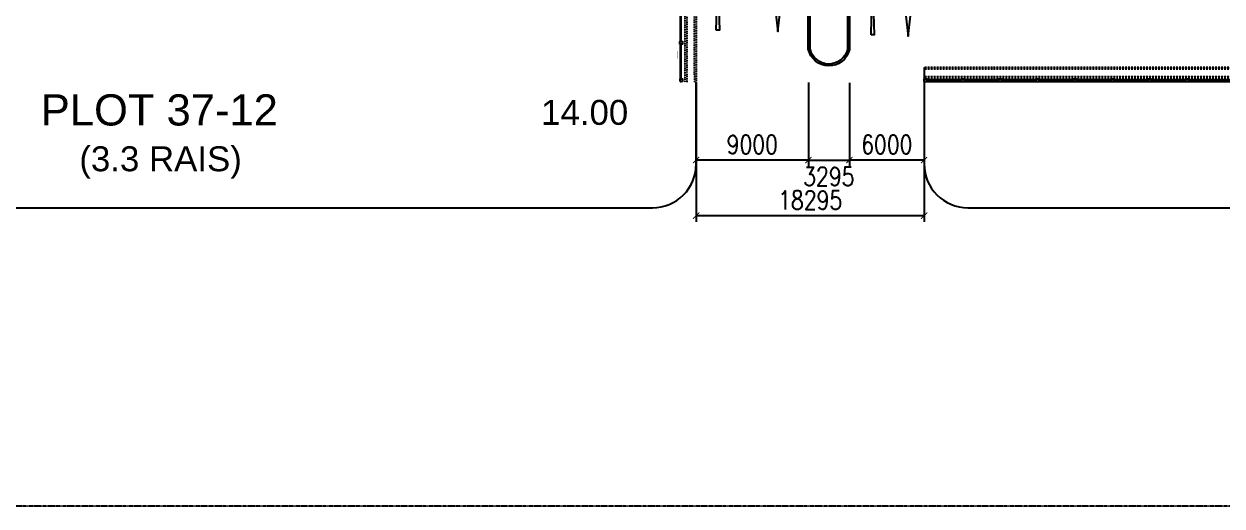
# Model space of a CAD drawing. Header units: inches. Extents: x 30871 to 1364211, y -265788 to 330728.
# Drawn here: x 98790 to 194935, y 47983 to 86643 of the extents above; entities that cross this region are included whole.
import ezdxf
from ezdxf.enums import TextEntityAlignment as Align

# ---------------------------------------------------------------- set-up
doc = ezdxf.new("R2010")
doc.units = ezdxf.units.IN
doc.header["$MEASUREMENT"] = 0
doc.set_wipeout_variables(frame=1)
for name, pattern in [('$3$HIDDEN2', [0.1875, 0.125, -0.0625]), ('HIDDENX2', [0.75, 0.5, -0.25]), ('PHANTOM', [2.5, 1.25, -0.25, 0.25, -0.25, 0.25, -0.25])]:
    doc.linetypes.add(name, pattern=pattern)
for name, color, linetype in [('A-_ANOTDIME_E-', 20, 'Continuous'), ('A-_SDRAIN----_', 8, 'HIDDENX2'), ('A-FENCE', 3, 'Continuous'), ('A-HATCH', 8, 'Continuous'), ('A-ROAD', 2, 'Continuous'), ('A-WALL', 7, 'Continuous'), ('BO', 10, 'PHANTOM'), ('T3', 6, 'Continuous')]:
    doc.layers.add(name, color=color, linetype=linetype)
doc.styles.add('GOLF-ENG', font='micross.ttf')
doc.styles.add('Simplex_0', font='simplex.shx', dxfattribs={"width": 0.8})
doc.styles.add('SU', font='micross.ttf')
doc.dimstyles.new('DIM 200', dxfattribs={"dimscale": 50, "dimtxt": 30, "dimasz": 10, "dimexe": 10, "dimexo": 1, "dimgap": 10, "dimtad": 1, "dimdec": 0, "dimdsep": 46, "dimtxsty": 'Simplex_0', "dimblk": 'ARCHTICK', "dimcen": 2.5, "dimclrd": 256, "dimclre": 256, "dimclrt": 256, "dimazin": 3, "dimtfac": 1, "dimtdec": 0, "dimtmove": 2, "dimatfit": 3, "dimldrblk": 'TerminatorOpen', "dimfxl": 1, "dimlwd": -1, "dimlwe": -1, "dimarcsym": 0})

# ---------------------------------------------------------------- blocks, each defined once
blk = doc.blocks.new('SITE 2')
at = {"layer": 'A-WALL'}
for p, q in [((1003806, 10172759), (1003806, 10166183)), ((1007305, 10162683), (1196606, 10162683))]:
    blk.add_line(p, q, dxfattribs=at)
at = {"layer": 'A-WALL', "elevation": 0}
blk.add_lwpolyline([(881315, 10162683), (982010, 10162683, 0.414214), (985510, 10166183), (985510, 10172759)], format="xyb", dxfattribs=at)
at = {"layer": 'A-WALL'}
blk.add_arc((1007306, 10166183), 3500, 180, 270, dxfattribs=at)
at = {"layer": 'BO', "color": 3, "ltscale": 10}
blk.add_line((1198329, 10138759), (881315, 10138759), dxfattribs=at)
at = {"layer": 'BO', "const_width": 1, "elevation": 0}
blk.add_lwpolyline([(1220118, 10326037), (1191116, 10358160), (868356, 10358319), (868356, 10172759), (1165813, 10172759)], close=True, dxfattribs=at)
at = {"layer": 'BO', "const_width": 1, "elevation": 1000}
blk.add_lwpolyline([(984012, 10172759), (983705, 10358262)], dxfattribs=at)
at = {"layer": 'BO', "color": 1, "const_width": 1}
blk.add_lwpolyline([(984163, 10172759), (1165813, 10172759), (1220118, 10326037), (1191116, 10358160), (983856, 10358262)], dxfattribs=at)
at = {"color": 1, "style": 'GOLF-ENG'}
blk.add_text('PLOT 37-12', height=2500, dxfattribs=at).set_placement((942427, 10169277), align=Align.CENTER)
at = {"layer": 'BO', "ltscale": 5, "style": 'SU'}
blk.add_text('14.00', height=2000, dxfattribs=at).set_placement((973065, 10169330))
at = {"layer": 'T3', "color": 5, "style": 'SU'}
blk.add_text('(3.3 RAIS)', height=2000, dxfattribs=at).set_placement((942527, 10165608), align=Align.CENTER)
blk = doc.blocks.new('A$C00AB2A1E')
at = {"layer": 'A-ROAD', "linetype": 'Continuous', "extrusion": (0, 0, -1)}
blk.add_lwpolyline([(-82, 0), (-144, 2560), (0, 2560), (-204, 4388), (-408, 2560), (-264, 2560), (-326, 0)], close=True, dxfattribs=at)
blk = doc.blocks.new('_ARCHTICK')
at = {"color": 0, "linetype": 'ByBlock', "const_width": 0.15}
blk.add_lwpolyline([(-0.5, -0.5), (0.5, 0.5)], dxfattribs=at)
blk = doc.blocks.new('*D323')
at = {"layer": 'A-_ANOTDIME_E-', "transparency": 16777216}
for p, q in [((152737, 81934), (152737, 75225)), ((161737, 81942), (161737, 75225)), ((161737, 75725), (152737, 75725))]:
    blk.add_line(p, q, dxfattribs=at)
at = {"layer": 'Defpoints', "color": 0, "transparency": 16777216}
for p in [(152737, 81984), (161737, 81992), (152737, 75725)]:
    blk.add_point(p, dxfattribs=at)
at = {"layer": 'A-_ANOTDIME_E-', "transparency": 16777216, "xscale": 500, "yscale": 500, "zscale": 500, "rotation": 180}
blk.add_blockref('_ARCHTICK', (152737, 75725), dxfattribs=at)
at = {"layer": 'A-_ANOTDIME_E-', "transparency": 16777216, "xscale": 500, "yscale": 500, "zscale": 500}
blk.add_blockref('_ARCHTICK', (161737, 75725), dxfattribs=at)
at = {"layer": 'A-_ANOTDIME_E-', "transparency": 16777216, "insert": (157237, 76975), "char_height": 1500, "attachment_point": 5, "style": 'Simplex_0'}
blk.add_mtext('9000', dxfattribs=at)
blk = doc.blocks.new('TerminatorOpen')
at = {"color": 0, "linetype": 'ByBlock', "lineweight": -2}
for q in [(-1, 0.5), (-1, 0), (-1, -0.5)]:
    blk.add_line((0, 0), q, dxfattribs=at)
blk = doc.blocks.new('*D324')
at = {"layer": 'A-_ANOTDIME_E-', "transparency": 16777216}
for p, q in [((165033, 81933, 0), (165033, 75225, 0)), ((171033, 78389, 0), (171033, 75225, 0)), ((171033, 75725, 0), (165033, 75725, 0))]:
    blk.add_line(p, q, dxfattribs=at)
at = {"layer": 'Defpoints', "color": 0, "transparency": 16777216}
for p in [(165033, 81983, 0), (171033, 78439), (165033, 75725, 0)]:
    blk.add_point(p, dxfattribs=at)
at = {"layer": 'A-_ANOTDIME_E-', "transparency": 16777216, "xscale": 500, "yscale": 500, "zscale": 500, "rotation": 180}
blk.add_blockref('_ARCHTICK', (165033, 75725, 0), dxfattribs=at)
at = {"layer": 'A-_ANOTDIME_E-', "transparency": 16777216, "xscale": 500, "yscale": 500, "zscale": 500}
blk.add_blockref('_ARCHTICK', (171033, 75725, 0), dxfattribs=at)
at = {"layer": 'A-_ANOTDIME_E-', "transparency": 16777216, "insert": (168033, 76975, 0), "char_height": 1500, "attachment_point": 5, "style": 'Simplex_0'}
blk.add_mtext('6000', dxfattribs=at)
blk = doc.blocks.new('SIDEDRAIN')
at = {"layer": 'A-HATCH', "true_color": 0x9ae4fe}
h = blk.add_hatch(dxfattribs=at)
h.set_pattern_fill('ANSI31', color=141)
h.set_pattern_definition([(45, (-1573583.75685, -1539975.68273), (-0.0883883476483, 0.0883883476483), [])])
edge = h.paths.add_edge_path()
edge.add_line((-551943, 18430151), (-554443, 18426150))
at = {"layer": 'A-_SDRAIN----_', "linetype": '$3$HIDDEN2'}
for points in [[(-569778, 18426149), (-408302, 18426149), (-354151, 18578990), (-383006, 18610950), (-589128, 18611052), (-588974, 18425849)], [(-569778, 18426299), (-408408, 18426299), (-354322, 18578956), (-383072, 18610800), (-588978, 18610902), (-588824, 18425849)], [(-569778, 18426899), (-408831, 18426899), (-355007, 18578819), (-383339, 18610200), (-588377, 18610301), (-588224, 18425849)], [(-569778, 18427049), (-408937, 18427049), (-355179, 18578785), (-383406, 18610050), (-588227, 18610151), (-588074, 18425849)]]:
    blk.add_lwpolyline(points, dxfattribs=at)
at = {"layer": 'A-_SDRAIN----_'}
for points in [[(-569778, 18427049), (-569778, 18426151)], [(-569778, 18426901), (-569778, 18426901)], [(-569778, 18426301), (-569778, 18426301)]]:
    blk.add_lwpolyline(points, dxfattribs=at)
blk = doc.blocks.new('*D334')
at = {"layer": 'A-_ANOTDIME_E-', "transparency": 16777216}
for p, q in [((161737, 81942), (161737, 75225)), ((165032, 81883), (165032, 75225)), ((161737, 75725), (165032, 75725))]:
    blk.add_line(p, q, dxfattribs=at)
at = {"layer": 'Defpoints', "color": 0, "transparency": 16777216}
for p in [(161737, 81992), (165032, 81933, 0), (165032, 75725)]:
    blk.add_point(p, dxfattribs=at)
at = {"layer": 'A-_ANOTDIME_E-', "transparency": 16777216, "xscale": 500, "yscale": 500, "zscale": 500, "rotation": 180}
blk.add_blockref('_ARCHTICK', (161737, 75725), dxfattribs=at)
at = {"layer": 'A-_ANOTDIME_E-', "transparency": 16777216, "xscale": 500, "yscale": 500, "zscale": 500}
blk.add_blockref('_ARCHTICK', (165032, 75725), dxfattribs=at)
at = {"layer": 'A-_ANOTDIME_E-', "transparency": 16777216, "insert": (163385, 74413), "char_height": 1500, "attachment_point": 5, "style": 'Simplex_0'}
blk.add_mtext('3295', dxfattribs=at)
blk = doc.blocks.new('*D335')
at = {"layer": 'A-_ANOTDIME_E-', "transparency": 16777216}
for p, q in [((152737, 81934), (152737, 70771)), ((171032, 81933), (171032, 70771)), ((152737, 71271), (171032, 71271))]:
    blk.add_line(p, q, dxfattribs=at)
at = {"layer": 'Defpoints', "color": 0, "transparency": 16777216}
for p in [(152737, 81984), (171032, 81983, 0), (171032, 71271)]:
    blk.add_point(p, dxfattribs=at)
at = {"layer": 'A-_ANOTDIME_E-', "transparency": 16777216, "xscale": 500, "yscale": 500, "zscale": 500, "rotation": 180}
blk.add_blockref('_ARCHTICK', (152737, 71271), dxfattribs=at)
at = {"layer": 'A-_ANOTDIME_E-', "transparency": 16777216, "xscale": 500, "yscale": 500, "zscale": 500}
blk.add_blockref('_ARCHTICK', (171032, 71271), dxfattribs=at)
at = {"layer": 'A-_ANOTDIME_E-', "transparency": 16777216, "insert": (161885, 72521), "char_height": 1500, "attachment_point": 5, "style": 'Simplex_0'}
blk.add_mtext('18295', dxfattribs=at)
blk = doc.blocks.new('COL-FENCE')
blk.add_wipeout([(-100, 100), (100, 100), (100, -100), (-100, -100)]).dxf.layer = 'A-FENCE'
at = {"layer": 'A-FENCE'}
blk.add_lwpolyline([(-100, -100), (-100, 100), (100, 100), (100, -100)], close=True, dxfattribs=at)

msp = doc.modelspace()

# ---------------------------------------------------------------- linework, layer by layer
at = {"layer": 'A-HATCH', "color": 8, "elevation": 0}
msp.add_lwpolyline([(162583.575, 243836.245), (162583.575, 126671.122), (165033.275, 110923.871), (165033.275, 84584.63, -0.803595949), (161735.062, 84630.986), (161603.172, 243836.191), (162583.575, 243836.246)], format="xyb", dxfattribs=at)
msp.add_lwpolyline([(162433.575, 243686.238), (162433.575, 126659.525), (164883.275, 110912.273), (164883.275, 84602.442, -0.795113118), (161885.049, 84646.673), (161753.296, 243686.199)], format="xyb", close=True, dxfattribs=at)
at = {"layer": 'A-WALL', "elevation": 0}
msp.add_lwpolyline([(151440.847, 82033.202), (151540.847, 82033.282), (151233.825, 267335.463), (358276.897, 267233.436), (387174.221, 235226.178), (332934.257, 82132.689), (171032.275, 82132.827), (171032.275, 82032.827), (333004.918, 82032.689), (387288.382, 235248.957), (358321.36, 267333.414), (151133.659, 267435.512), (151440.847, 82033.116)], dxfattribs=at)

# ---------------------------------------------------------------- block references
at = {"layer": 'A-_SDRAIN----_'}
msp.add_blockref('SIDEDRAIN', (740811.504, -18343866.468, 0), dxfattribs=at)
at = {"layer": 'A-ROAD'}
for p in [(154270.1, 86145.404), (166685.921, 85775.089)]:
    msp.add_blockref('A$C00AB2A1E', p, dxfattribs=at)
at = {"layer": 'A-ROAD', "xscale": -1, "rotation": 180}
for p in [(159087.051, 90430.557), (169539.923, 90060.242)]:
    msp.add_blockref('A$C00AB2A1E', p, dxfattribs=at)
at = {"layer": 'BO'}
msp.add_blockref('SITE 2', (-832772.253, -10090776.26, 0), dxfattribs=at)

# ---------------------------------------------------------------- dimensions: what is measured, and where the dimension line sits
at = {"layer": 'A-_ANOTDIME_E-'}
for base, p1, p2, picture, middle in [((152737.252, 75725.295), (161737.249, 81991.526), (152737.252, 81984.07), '*D323', (157237.25, 76975.295)), ((171032.275, 71270.581), (152737.252, 81984.07), (171032.275, 81982.827, 0), '*D335', (161884.763, 72520.581)), ((165033.275, 75725.295, 0), (171033.275, 78438.642), (165033.275, 81982.828, 0), '*D324', (168033.275, 76975.295, 0))]:
    dim = msp.add_linear_dim(base=base, p1=p1, p2=p2, dimstyle='DIM 200', dxfattribs=at)
    dim.commit()
    dim.dimension.update_dxf_attribs({"geometry": picture, "text_midpoint": middle})
dim = msp.add_linear_dim(base=(165032.275, 75725.295), p1=(161737.249, 81991.526), p2=(165032.275, 81932.828, 0), dimstyle='DIM 200', dxfattribs=at)
dim.commit()
dim.dimension.update_dxf_attribs({"geometry": '*D334', "text_midpoint": (163385.262, 74413.447), "dimtype": 160})

# ---------------------------------------------------------------- next in the draw order: block references
at = {"layer": 'A-FENCE'}
for p, rotation in [((151535.71, 85133.28, 0), 0.09493170507952277), ((151540.681, 82133.285, 0), 0.09493170507952277), ((171132.275, 82132.827, 0), 359.9998227207517), ((174132.275, 82132.536, 0), 359.9998227207517), ((177132.275, 82132.809, 0), 359.9998227207517), ((180132.275, 82132.799, 0), 359.9998227207517), ((183132.275, 82132.536, 0), 359.9998227207517), ((186132.275, 82132.536, 0), 359.9998227207517), ((189132.275, 82132.536, 0), 359.9998227207517), ((192132.275, 82132.536, 0), 359.9998227207517)]:
    msp.add_blockref('COL-FENCE', p, dxfattribs=dict(at, rotation=rotation))

doc.saveas('drawing.dxf')
